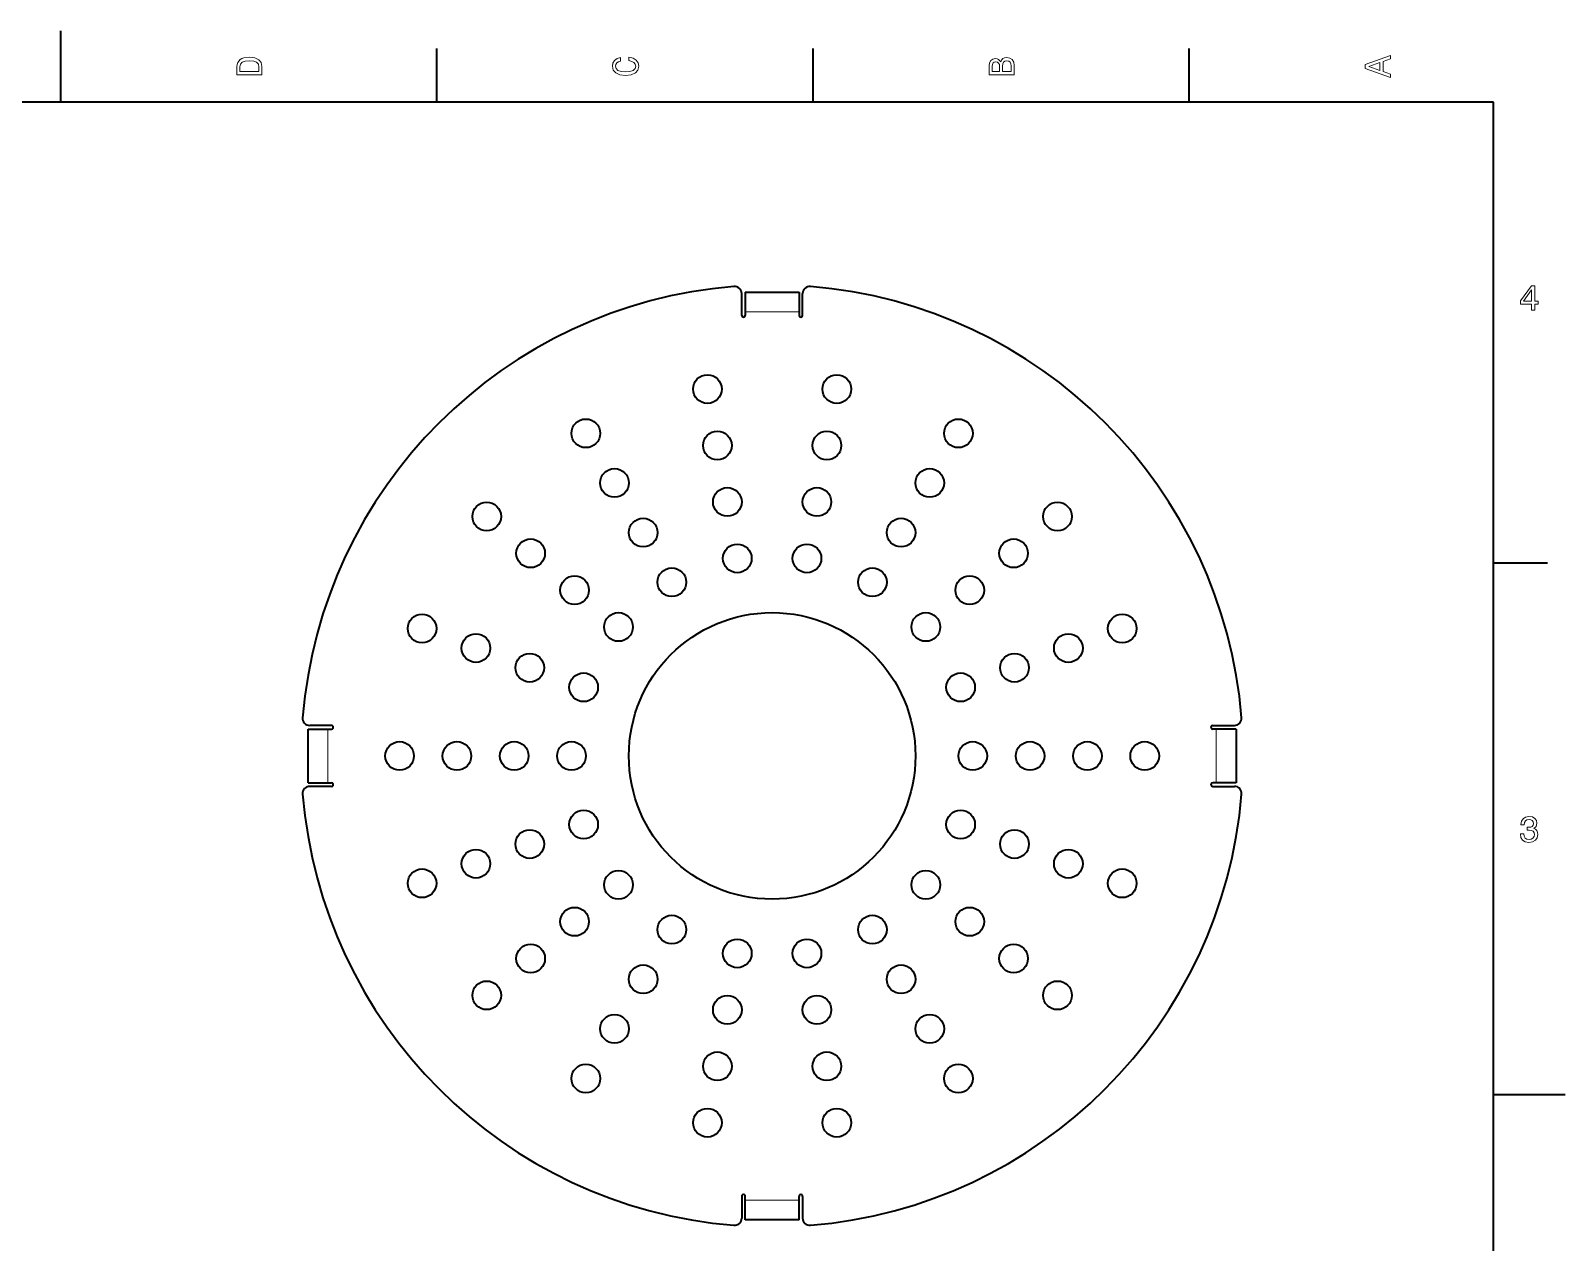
# Model space of a CAD drawing. Extents: x 0 to 420, y 0 to 297.
# Drawn here: x 205.8 to 420, y 127.8 to 297 of the extents above; entities that cross this region are included whole.
import ezdxf

# ---------------------------------------------------------------- set-up
doc = ezdxf.new("R2010")
doc.units = 0

msp = doc.modelspace()

# ---------------------------------------------------------------- linework, layer by layer
at = {"color": 7, "lineweight": 35, "ltscale": 0.25}
for p, q in [((210, 287), (210, 297)), ((410, 148.5), (420, 148.5))]:
    msp.add_line(p, q, dxfattribs=at)
at = {"color": 7, "lineweight": 35, "ltscale": 0.1875}
for p, q in [((262.5, 287), (262.5, 294.5)), ((315, 287), (315, 294.5)), ((367.5, 287), (367.5, 294.5)), ((305.540405, 260.504456), (313.040405, 260.504456)), ((410, 222.699997), (417.5, 222.699997)), ((244.540405, 192.004456), (244.540405, 199.504456)), ((374.040405, 199.504456), (374.040405, 192.004456)), ((313.040405, 131.004456), (305.540405, 131.004456))]:
    msp.add_line(p, q, dxfattribs=at)
at = {"color": 7, "lineweight": 35}
for p, q in [((410, 287), (10, 287)), ((410, 10), (410, 287))]:
    msp.add_line(p, q, dxfattribs=at)
at = {"color": 7, "lineweight": 35, "ltscale": 0.07592}
for p, q in [((305.040405, 257.254456), (305.040405, 260.29126)), ((313.540405, 257.254456), (313.540405, 260.29126)), ((247.790405, 200.004456), (244.753601, 200.004456)), ((370.790405, 200.004456), (373.827209, 200.004456)), ((247.790405, 191.504456), (244.753601, 191.504456)), ((370.790405, 191.504456), (373.827209, 191.504456)), ((305.040405, 134.254456), (305.040405, 131.217651)), ((313.540405, 134.254456), (313.540405, 131.217651))]:
    msp.add_line(p, q, dxfattribs=at)
at = {"color": 7, "lineweight": 35, "ltscale": 0.06875}
for p, q in [((305.540405, 260.504456), (305.540405, 257.754456)), ((313.040405, 260.504456), (313.040405, 257.754456)), ((244.540405, 199.504456), (247.290405, 199.504456)), ((374.040405, 199.504456), (371.290405, 199.504456)), ((244.540405, 192.004456), (247.290405, 192.004456)), ((374.040405, 192.004456), (371.290405, 192.004456)), ((305.540405, 131.004456), (305.540405, 133.754456)), ((313.040405, 131.004456), (313.040405, 133.754456))]:
    msp.add_line(p, q, dxfattribs=at)
at = {"color": 7, "lineweight": 35, "ltscale": 0.0125}
for p, q in [((305.540405, 257.754456), (305.540405, 257.254456)), ((313.040405, 257.754456), (313.040405, 257.254456)), ((247.290405, 199.504456), (247.790405, 199.504456)), ((371.290405, 199.504456), (370.790405, 199.504456)), ((247.290405, 192.004456), (247.790405, 192.004456)), ((371.290405, 192.004456), (370.790405, 192.004456)), ((305.540405, 133.754456), (305.540405, 134.254456)), ((313.040405, 133.754456), (313.040405, 134.254456))]:
    msp.add_line(p, q, dxfattribs=at)
at = {"color": 7, "lineweight": 13, "ltscale": 0.1875}
for p, q in [((305.540405, 257.754456), (313.040405, 257.754456)), ((247.290405, 192.004456), (247.290405, 199.504456)), ((371.290405, 199.504456), (371.290405, 192.004456)), ((313.040405, 133.754456), (305.540405, 133.754456))]:
    msp.add_line(p, q, dxfattribs=at)
at = {"color": 7, "lineweight": 13}
for points in [[(395.583221, 290.466858), (395.583221, 290.930847), (394.554413, 291.299011), (394.554413, 292.695984), (395.583221, 293.064117), (395.583221, 293.538177), (392.078186, 292.257202), (392.078186, 291.742798)], [(234.583206, 291.994965), (234.583206, 290.829987), (238.083206, 290.829987), (238.083206, 291.994965), (237.97226, 292.544678), (237.634354, 292.953186), (237.084641, 293.205353), (236.333206, 293.296112), (235.566635, 293.215424), (235.264038, 293.114563), (235.021973, 292.973358), (234.694153, 292.56485), (234.613464, 292.297546)], [(235.001801, 291.959656), (235.077438, 292.342957), (235.309433, 292.605194), (235.722977, 292.761536), (236.333206, 292.811951), (236.923264, 292.7565), (237.336807, 292.600159), (237.583923, 292.332855), (237.664612, 291.959656), (237.664612, 291.299011), (235.001801, 291.299011)], [(289.282074, 292.817017), (289.705688, 292.716156), (290.008301, 292.549713), (290.194885, 292.317719), (290.255402, 292.04541), (290.164642, 291.71759), (289.892303, 291.460388), (289.448486, 291.28891), (288.833221, 291.233429), (288.222992, 291.28891), (287.774139, 291.455353), (287.501801, 291.712555), (287.405975, 292.04541), (287.456421, 292.287476), (287.597626, 292.494232), (287.824585, 292.65564), (288.137268, 292.766571), (288.137268, 293.245697), (287.658142, 293.094391), (287.295044, 292.832153), (287.068085, 292.47406), (286.987396, 292.04541), (287.113495, 291.510803), (287.466492, 291.102325), (288.046478, 290.840057), (288.833221, 290.749298), (289.619965, 290.840057), (290.199951, 291.102325), (290.558014, 291.510803), (290.679047, 292.04541), (290.583221, 292.514404), (290.315918, 292.89267), (289.877167, 293.159943), (289.282074, 293.301147)], [(341.192017, 292.630402), (340.899506, 292.983429), (340.70282, 293.074219), (340.460754, 293.104462), (340.082489, 293.03891), (339.810181, 292.842224), (339.643738, 292.524506), (339.583221, 292.080688), (339.583221, 290.835022), (343.083221, 290.835022), (343.083221, 292.151306), (343.012604, 292.620331), (342.805847, 292.968292), (342.478027, 293.18515), (342.034241, 293.260803), (341.736694, 293.215424), (341.489563, 293.094391), (341.308014, 292.897705)], [(341.035675, 291.984863), (341.035675, 291.299011), (340.001801, 291.299011), (340.001801, 292.025208), (340.032074, 292.297546), (340.122833, 292.489197), (340.279175, 292.605194), (340.511169, 292.645538), (340.743164, 292.600159), (340.904541, 292.479126), (341.005402, 292.272339)], [(342.664642, 292.095825), (342.664642, 291.299011), (341.45929, 291.299011), (341.45929, 292.050446), (341.494598, 292.368164), (341.600525, 292.595093), (341.782074, 292.731262), (342.044312, 292.776672), (342.321686, 292.731262), (342.513336, 292.605194), (342.629333, 292.393372)], [(394.125732, 291.460388), (392.582489, 292), (394.125732, 292.539642)], [(415.277374, 257.966766), (415.731262, 257.966766), (415.731262, 258.834198), (416.23056, 258.834198), (416.23056, 259.237671), (415.731262, 259.237671), (415.731262, 261.391113), (415.272339, 261.391113), (413.739197, 259.278015), (413.739197, 258.834198), (415.277374, 258.834198)], [(414.162842, 259.237671), (415.277374, 260.806091), (415.277374, 259.237671)], [(413.729126, 184.866226), (413.729126, 184.830917), (413.809814, 184.346771), (414.046844, 183.983658), (414.420044, 183.751663), (414.914276, 183.665939), (415.438782, 183.751663), (415.832153, 183.973572), (416.08429, 184.326599), (416.175079, 184.780487), (416.134735, 185.078033), (416.023773, 185.320114), (415.842224, 185.506714), (415.600159, 185.642883), (415.927948, 185.915222), (416.043945, 186.348938), (415.968292, 186.74231), (415.751434, 187.039856), (415.398407, 187.226456), (414.914276, 187.292023), (414.460388, 187.211319), (414.112396, 186.989426), (413.885468, 186.636398), (413.809814, 186.167374), (413.809814, 186.13208), (414.258636, 186.13208), (414.299011, 186.454834), (414.430115, 186.686829), (414.641937, 186.828033), (414.939484, 186.878479), (415.201721, 186.83812), (415.393372, 186.732224), (415.509369, 186.560745), (415.554749, 186.328766), (415.509369, 186.081635), (415.388336, 185.915222), (415.176514, 185.814346), (414.889069, 185.784088), (414.692383, 185.789139), (414.692383, 185.390717), (414.939484, 185.400803), (415.257202, 185.355423), (415.494232, 185.234375), (415.635468, 185.037689), (415.685883, 184.780487), (415.630402, 184.487976), (415.484161, 184.271118), (415.252167, 184.134949), (414.944519, 184.089569), (414.626801, 184.139999), (414.394806, 184.29129), (414.248566, 184.533371), (414.193085, 184.866226)]]:
    msp.add_lwpolyline(points, close=True, dxfattribs=at)
at = {"color": 7, "lineweight": 35}
for centre, radius in [((300.260712, 246.964462), 2), ((318.320099, 246.964462), 2), ((283.290405, 240.787781), 2), ((335.290405, 240.787781), 2), ((301.649872, 239.085999), 2), ((316.930939, 239.085999), 2), ((287.290405, 233.859573), 2), ((331.290405, 233.859573), 2), ((303.039063, 231.207535), 2), ((315.541748, 231.207535), 2), ((269.456085, 229.179413), 2), ((349.124725, 229.179413), 2), ((291.290405, 226.931366), 2), ((327.290405, 226.931366), 2), ((275.584442, 224.037109), 2), ((304.428253, 223.329071), 2), ((314.152557, 223.329071), 2), ((342.996368, 224.037109), 2), ((281.712799, 218.894806), 2), ((295.290405, 220.003174), 2), ((323.290405, 220.003174), 2), ((336.868011, 218.894806), 2), ((260.426392, 213.539505), 2), ((287.841156, 213.752502), 2), ((309.290405, 195.754456), 20), ((330.739655, 213.752502), 2), ((358.154419, 213.539505), 2), ((267.943939, 210.803345), 2), ((350.636871, 210.803345), 2), ((275.461487, 208.067184), 2), ((343.119324, 208.067184), 2), ((282.979004, 205.331024), 2), ((335.601807, 205.331024), 2), ((257.290405, 195.754456), 2), ((265.290405, 195.754456), 2), ((273.290405, 195.754456), 2), ((281.290405, 195.754456), 2), ((337.290405, 195.754456), 2), ((345.290405, 195.754456), 2), ((353.290405, 195.754456), 2), ((361.290405, 195.754456), 2), ((282.979004, 186.177887), 2), ((335.601807, 186.177887), 2), ((275.461487, 183.441727), 2), ((343.119324, 183.441727), 2), ((267.943939, 180.705566), 2), ((350.636871, 180.705566), 2), ((260.426392, 177.969406), 2), ((358.154419, 177.969406), 2), ((287.841156, 177.756409), 2), ((330.739655, 177.756409), 2), ((281.712799, 172.614105), 2), ((295.290405, 171.505737), 2), ((323.290405, 171.505737), 2), ((336.868011, 172.614105), 2), ((275.584442, 167.471802), 2), ((304.428253, 168.17984), 2), ((314.152557, 168.17984), 2), ((342.996368, 167.471802), 2), ((291.290405, 164.577545), 2), ((327.290405, 164.577545), 2), ((269.456085, 162.329498), 2), ((349.124725, 162.329498), 2), ((303.039063, 160.301376), 2), ((315.541748, 160.301376), 2), ((287.290405, 157.649338), 2), ((331.290405, 157.649338), 2), ((301.649872, 152.422913), 2), ((316.930939, 152.422913), 2), ((283.290405, 150.72113), 2), ((335.290405, 150.72113), 2), ((300.260712, 144.544449), 2), ((318.320099, 144.544449), 2)]:
    msp.add_circle(centre, radius, dxfattribs=at)
for centre, radius, start, end in [((309.290405, 195.754456), 65.75, 94.650706, 175.349288), ((304.040405, 260.29126), 1, 0, 94.650706), ((314.540405, 260.29126), 1, 85.349293, 180.000005), ((309.290405, 195.754456), 65.75, 4.650709, 85.349293), ((305.290405, 257.254456), 0.25, 180.000005, 360), ((313.290405, 257.254456), 0.25, 180.000005, 360), ((244.753601, 201.004456), 1, 175.349288, 269.999997), ((247.790405, 199.754456), 0.25, 269.999997, 90.000003), ((370.790405, 199.754456), 0.25, 90.000003, 269.999997), ((373.827209, 201.004456), 1, 269.999997, 4.650709), ((244.753601, 190.504456), 1, 90.000003, 184.650712), ((247.790405, 191.754456), 0.25, 269.999997, 90.000003), ((370.790405, 191.754456), 0.25, 90.000003, 269.999997), ((373.827209, 190.504456), 1, 355.349291, 90.000003), ((309.290405, 195.754456), 65.75, 184.650712, 265.349294), ((309.290405, 195.754456), 65.75, 274.650707, 355.349291), ((305.290405, 134.254456), 0.25, 0, 180.000005), ((313.290405, 134.254456), 0.25, 0, 180.000005), ((304.040405, 131.217651), 1, 265.349294, 360), ((314.540405, 131.217651), 1, 179.999995, 274.650707)]:
    msp.add_arc(centre, radius, start, end, dxfattribs=at)

doc.saveas('drawing.dxf')
